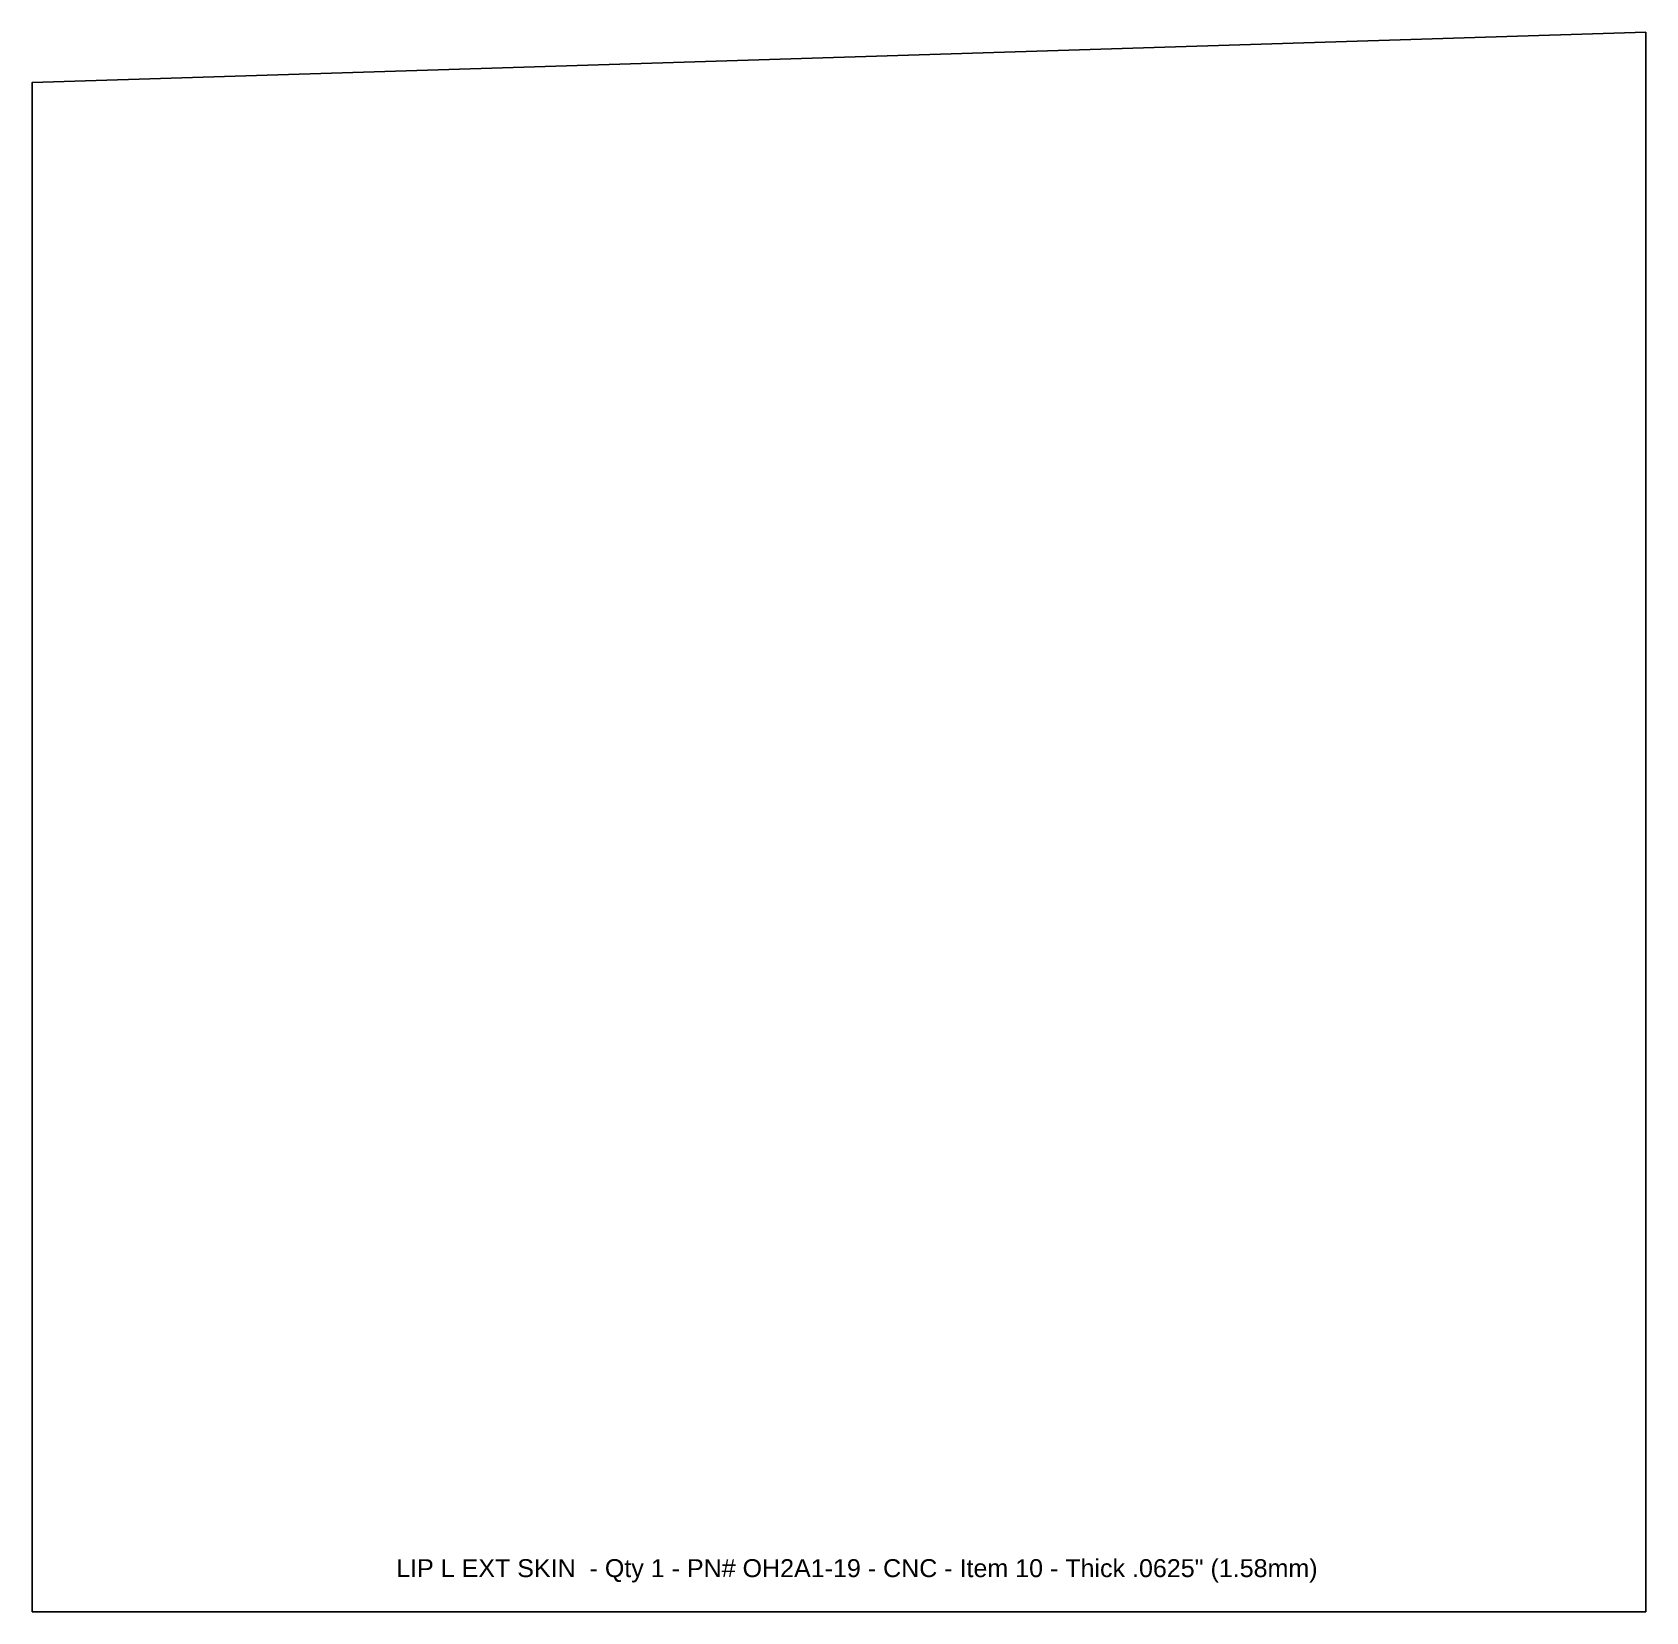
# Model space of a CAD drawing. Header units: inches. Extents: x 19.6 to 42.1, y -5.7 to 16.4.
import ezdxf

# ---------------------------------------------------------------- set-up
doc = ezdxf.new("R2010")
doc.units = ezdxf.units.IN
doc.header["$MEASUREMENT"] = 0
doc.layers.add('Info', color=4, linetype='Continuous')
doc.styles.add('Annotative', font='arial.ttf')

msp = doc.modelspace()

# ---------------------------------------------------------------- linework, layer by layer
msp.add_lwpolyline([(19.583, -5.666), (19.583, 15.664), (42.093, 16.364), (42.093, -5.666)], close=True)

# ---------------------------------------------------------------- texts
at = {"layer": 'Info', "style": 'Annotative'}
msp.add_text('LIP L EXT SKIN  - Qty 1 - PN# OH2A1-19 - CNC - Item 10 - Thick .0625" (1.58mm)', height=0.25, dxfattribs=at).set_placement((24.661, -5.183))

doc.saveas('drawing.dxf')
